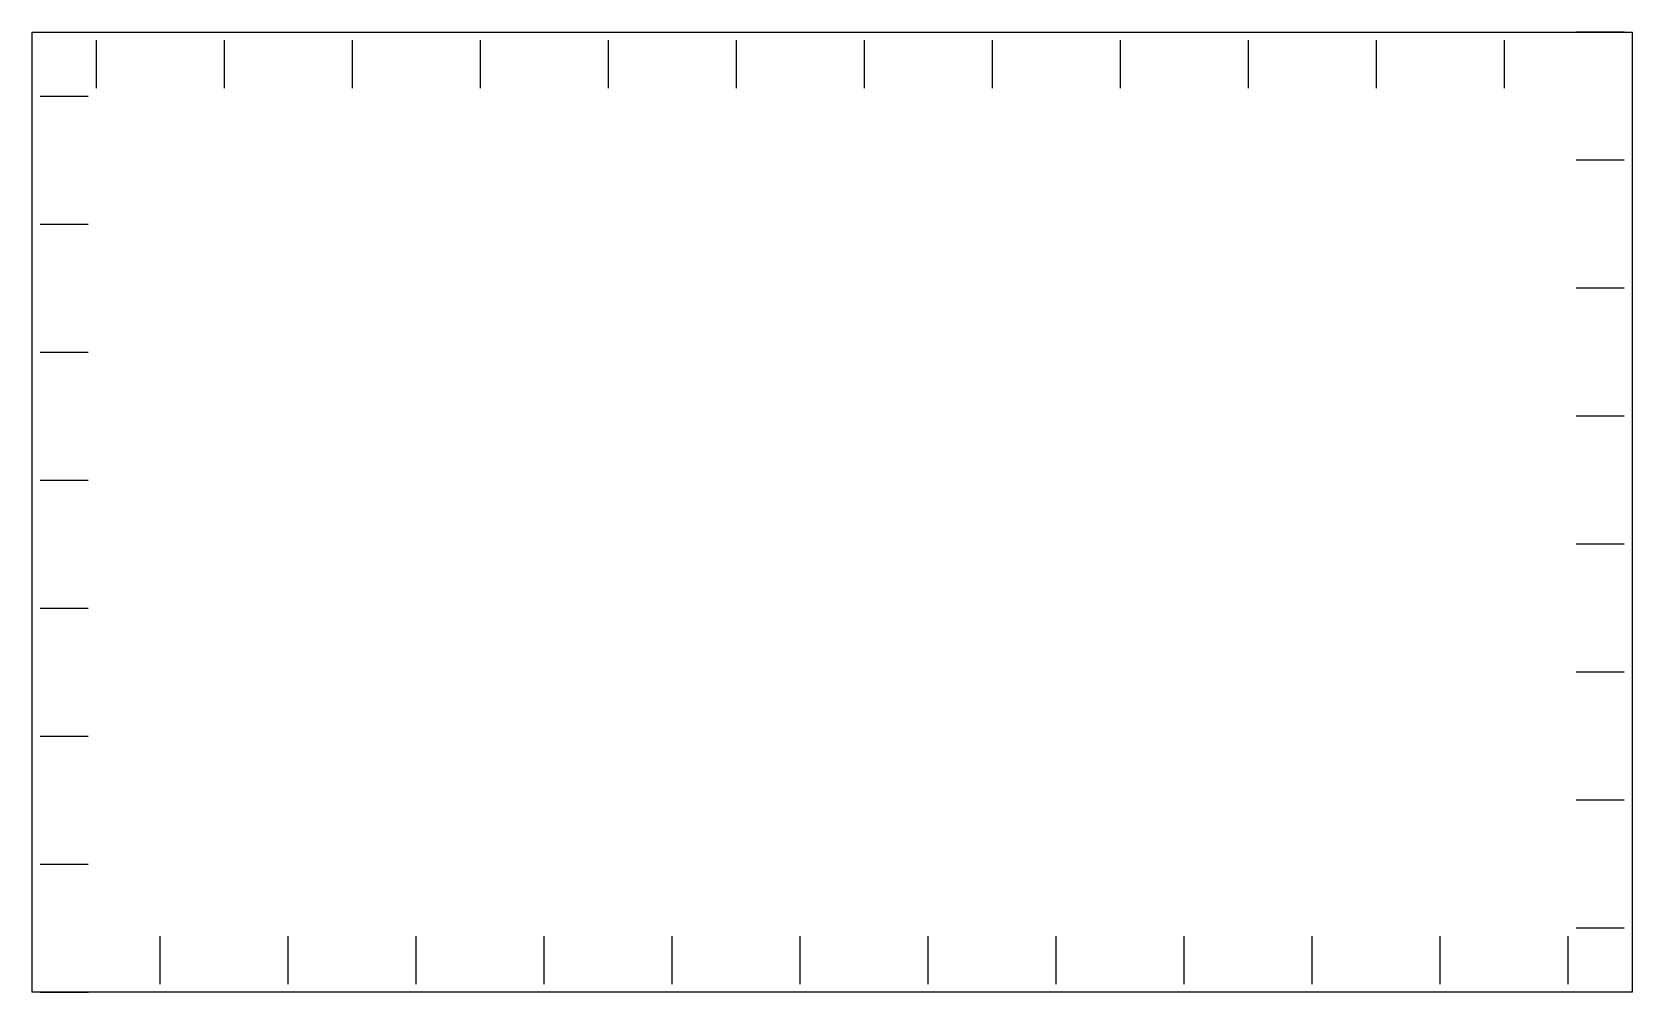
# Model space of a CAD drawing. Header units: millimetres. Extents: x 0 to 100, y 0 to 60.
import ezdxf

# ---------------------------------------------------------------- set-up
doc = ezdxf.new("R2010")
doc.units = ezdxf.units.MM
doc.layers.add('CUT', color=1, linetype='CONTINUOUS')
doc.layers.add('HALFCUT', color=6, linetype='CONTINUOUS')

msp = doc.modelspace()

# ---------------------------------------------------------------- linework, layer by layer
at = {"layer": 'CUT'}
for p, q in [((0, 60), (100, 60)), ((0, 0), (0, 60)), ((100, 60), (100, 0)), ((100, 0), (0, 0))]:
    msp.add_line(p, q, dxfattribs=at)
at = {"layer": 'HALFCUT'}
for p, q in [((99.5, 60), (96.5, 60)), ((4, 59.5), (4, 56.5)), ((12, 59.5), (12, 56.5)), ((20, 59.5), (20, 56.5)), ((28, 59.5), (28, 56.5)), ((36, 59.5), (36, 56.5)), ((44, 59.5), (44, 56.5)), ((52, 59.5), (52, 56.5)), ((60, 59.5), (60, 56.5)), ((68, 59.5), (68, 56.5)), ((76, 59.5), (76, 56.5)), ((84, 59.5), (84, 56.5)), ((92, 59.5), (92, 56.5)), ((0.5, 56), (3.5, 56)), ((99.5, 52), (96.5, 52)), ((0.5, 48), (3.5, 48)), ((99.5, 44), (96.5, 44)), ((0.5, 40), (3.5, 40)), ((99.5, 36), (96.5, 36)), ((0.5, 32), (3.5, 32)), ((99.5, 28), (96.5, 28)), ((0.5, 24), (3.5, 24)), ((99.5, 20), (96.5, 20)), ((0.5, 16), (3.5, 16)), ((99.5, 12), (96.5, 12)), ((0.5, 8), (3.5, 8)), ((99.5, 4), (96.5, 4)), ((8, 0.5), (8, 3.5)), ((16, 0.5), (16, 3.5)), ((24, 0.5), (24, 3.5)), ((32, 0.5), (32, 3.5)), ((40, 0.5), (40, 3.5)), ((48, 0.5), (48, 3.5)), ((56, 0.5), (56, 3.5)), ((64, 0.5), (64, 3.5)), ((72, 0.5), (72, 3.5)), ((80, 0.5), (80, 3.5)), ((88, 0.5), (88, 3.5)), ((96, 0.5), (96, 3.5)), ((0.5, 0), (3.5, 0))]:
    msp.add_line(p, q, dxfattribs=at)

doc.saveas('drawing.dxf')
